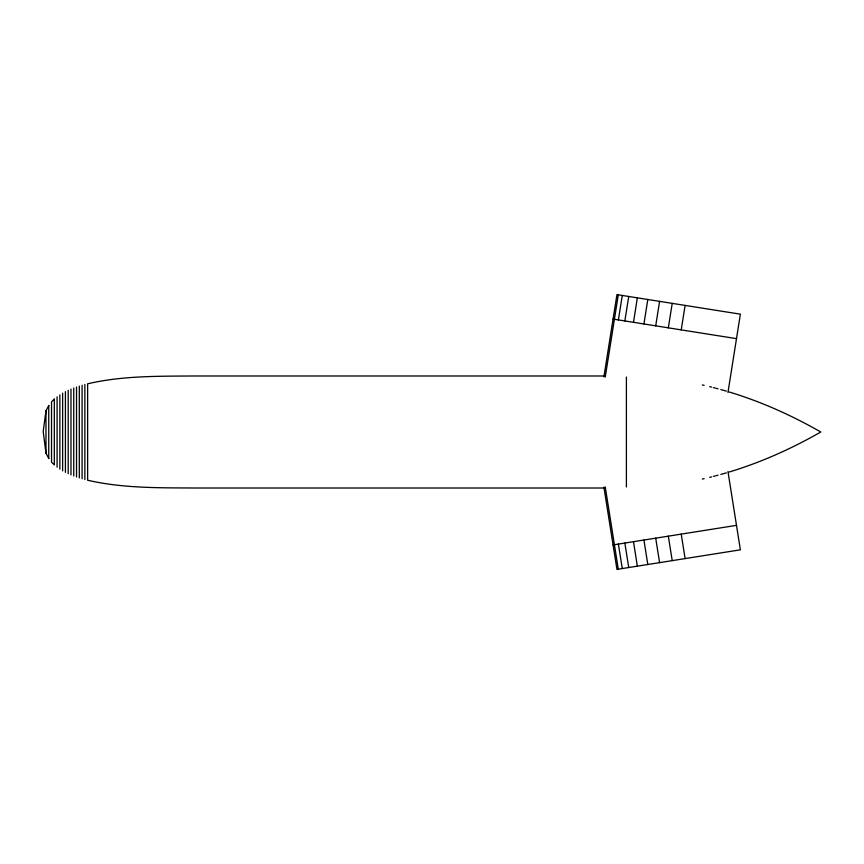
<?xml version="1.0" encoding="UTF-8"?>
<svg xmlns="http://www.w3.org/2000/svg" width="864" height="864" viewBox="0 0 864 864"><rect width="100%" height="100%" fill="white"/><g stroke="black" fill="none" stroke-linecap="round" stroke-linejoin="round"><path stroke-width="1.3" d="M603.904 376.844L616.95 294.602L740.372 314.172L727.963 392.472M605.254 377.06L618.289 294.808M618.397 319.918L622.285 295.445M624.856 320.944L628.733 296.471M633.485 322.304L637.362 297.832M643.928 323.968L647.806 299.495M655.711 325.836L659.588 301.363M668.326 327.834L672.214 303.361M681.232 329.875L685.109 305.402M48.751 405.562L45.976 410.843L43.2 431.536L45.976 453.157L48.751 458.438M729.151 472.025C761.152 462.359 791.813 448.567 820.8 432C791.813 415.433 761.152 401.641 729.151 391.975M726.376 472.856L720.824 474.444M716.191 475.686L718.049 475.2M713.416 476.41L715.273 475.934M709.711 477.338L711.569 476.885M702.313 479.066L704.16 478.656M613.062 544.925L736.495 525.355M603.828 375.991L193.169 375.991C157.918 376.24 122.17 375.721 87.631 383.81L87.631 480.222C123.098 488.43 159.775 487.782 195.944 488.009L603.828 488.009M613.062 319.075L736.495 338.645M702.313 384.934L704.16 385.344M709.711 386.662L711.569 387.115M713.416 387.59L715.273 388.066M716.191 388.314L718.049 388.8M720.824 389.556L726.376 391.144M727.963 471.528L740.372 549.828L616.95 569.398L603.904 487.156M681.232 534.125L685.109 558.598M668.326 536.166L672.214 560.639M655.711 538.164L659.588 562.637M643.928 540.032L647.806 564.505M633.485 541.696L637.362 566.168M624.856 543.056L628.733 567.529M618.397 544.082L622.285 568.555M605.254 486.94L618.289 569.192M626.4 377.017L626.4 486.983M84.856 384.491L84.856 479.509M82.08 385.268L82.08 478.732M79.304 386.1L79.304 477.9M76.529 387.018L76.529 476.982M73.753 388.012L73.753 475.988M70.967 389.102L70.967 474.898M68.191 390.312L68.191 473.688M65.416 391.651L65.416 472.349M62.64 393.152L62.64 470.848M59.864 394.848L59.864 469.152M57.089 396.792L57.089 467.208M48.751 405.464L48.751 458.536M45.976 410.724L45.976 453.276M54.313 399.114L51.527 401.9L51.527 462.121L54.313 464.886L54.313 399.092"/></g></svg>
